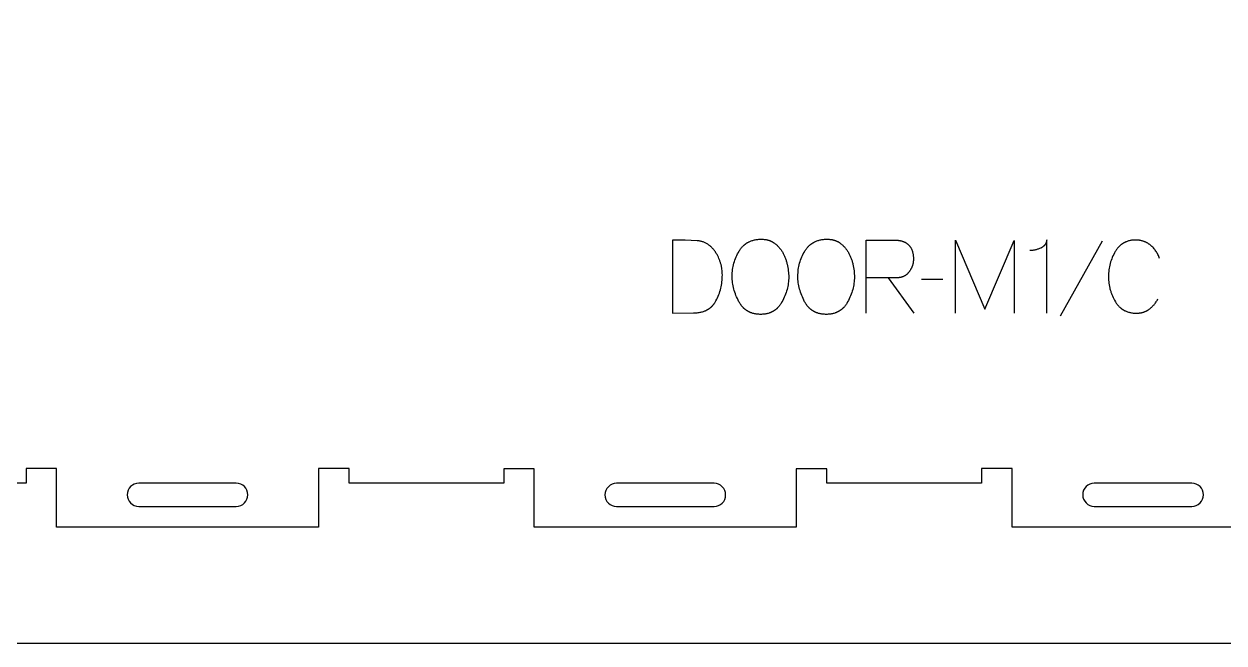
# Model space of a CAD drawing. Extents: x 0 to 4485, y 0 to 8771.
# Drawn here: x 744 to 1236.3, y 3762.6 to 4016.5 of the extents above; entities that cross this region are included whole.
import ezdxf

# ---------------------------------------------------------------- set-up
doc = ezdxf.new("R2010")
doc.units = 0
for name, color, linetype in [('0_SHEET_SPRUCEPLY_2440X122', 1, 'CONTINUOUS'), ('1_ANYTOOL_1MMDEEP_LABELS_S', 2, 'CONTINUOUS'), ('3_ANYTOOL_CUTTHROUGH_INSID', 4, 'CONTINUOUS'), ('4_ANYTOOL_CUTTHROUGH_OUTSI', 5, 'CONTINUOUS')]:
    doc.layers.add(name, color=color, linetype=linetype)

msp = doc.modelspace()

# ---------------------------------------------------------------- linework, layer by layer
at = {"layer": '0_SHEET_SPRUCEPLY_2440X122'}
msp.add_lwpolyline([(371.7, 4982.59), (371.7, 3762.59), (2811.7, 3762.59), (2811.7, 4982.59)], close=True, dxfattribs=at)
at = {"layer": '1_ANYTOOL_1MMDEEP_LABELS_S', "color": 2}
for points in [[(1010.11, 3927.89), (1010.11, 3897.89), (1018.64, 3897.98), (1019.05, 3897.99), (1019.46, 3898.01), (1019.85, 3898.04), (1020.24, 3898.07), (1020.62, 3898.12), (1020.99, 3898.18), (1021.36, 3898.25), (1021.71, 3898.32), (1022.06, 3898.41), (1022.4, 3898.5), (1022.73, 3898.61), (1023.06, 3898.72), (1023.38, 3898.85), (1023.53, 3898.91), (1023.68, 3898.98), (1023.84, 3899.05), (1023.99, 3899.12), (1024.13, 3899.2), (1024.28, 3899.27), (1024.42, 3899.35), (1024.56, 3899.43), (1024.7, 3899.52), (1024.84, 3899.61), (1024.98, 3899.69), (1025.11, 3899.79), (1025.24, 3899.88), (1025.37, 3899.98), (1025.5, 3900.07), (1025.63, 3900.17), (1025.75, 3900.28), (1025.87, 3900.38), (1025.99, 3900.49), (1026.11, 3900.6), (1026.23, 3900.71), (1026.34, 3900.83), (1026.45, 3900.95), (1026.56, 3901.07), (1026.67, 3901.19), (1026.78, 3901.31), (1026.88, 3901.44), (1026.99, 3901.57), (1027.09, 3901.7), (1027.18, 3901.83), (1027.28, 3901.97), (1027.37, 3902.11), (1027.56, 3902.39), (1027.73, 3902.69), (1027.9, 3902.99), (1028.22, 3903.61), (1028.51, 3904.23), (1028.79, 3904.86), (1029.04, 3905.5), (1029.28, 3906.14), (1029.49, 3906.79), (1029.69, 3907.44), (1029.86, 3908.1), (1030.01, 3908.77), (1030.15, 3909.44), (1030.26, 3910.11), (1030.35, 3910.79), (1030.42, 3911.48), (1030.47, 3912.17), (1030.5, 3912.87), (1030.51, 3913.58), (1030.5, 3914.17), (1030.48, 3914.76), (1030.43, 3915.35), (1030.36, 3915.93), (1030.27, 3916.5), (1030.22, 3916.79), (1030.17, 3917.07), (1030.1, 3917.35), (1030.04, 3917.63), (1029.97, 3917.91), (1029.89, 3918.18), (1029.81, 3918.46), (1029.73, 3918.73), (1029.64, 3919), (1029.54, 3919.28), (1029.44, 3919.54), (1029.34, 3919.81), (1029.23, 3920.08), (1029.12, 3920.34), (1028.87, 3920.87), (1028.61, 3921.39), (1028.33, 3921.9), (1028.03, 3922.4), (1027.83, 3922.71), (1027.64, 3923.01), (1027.44, 3923.3), (1027.23, 3923.57), (1027.02, 3923.84), (1026.81, 3924.1), (1026.6, 3924.35), (1026.38, 3924.59), (1026.16, 3924.83), (1025.93, 3925.05), (1025.7, 3925.26), (1025.47, 3925.47), (1025.24, 3925.66), (1025, 3925.85), (1024.75, 3926.03), (1024.51, 3926.19), (1024.26, 3926.35), (1024.01, 3926.5), (1023.75, 3926.64), (1023.49, 3926.77), (1023.23, 3926.89), (1022.97, 3927), (1022.7, 3927.1), (1022.42, 3927.2), (1022.15, 3927.28), (1021.87, 3927.36), (1021.59, 3927.42), (1021.3, 3927.48), (1021.01, 3927.53), (1020.72, 3927.56), (1020.42, 3927.59), (1020.12, 3927.61), (1017.69, 3927.72), (1015.21, 3927.8), (1012.68, 3927.86)], [(1046.59, 3928.23), (1046.96, 3928.23), (1047.32, 3928.21), (1047.68, 3928.18), (1048.03, 3928.14), (1048.2, 3928.12), (1048.37, 3928.09), (1048.54, 3928.06), (1048.71, 3928.03), (1048.88, 3927.99), (1049.04, 3927.95), (1049.2, 3927.91), (1049.36, 3927.86), (1049.52, 3927.82), (1049.68, 3927.77), (1049.83, 3927.71), (1049.98, 3927.66), (1050.14, 3927.6), (1050.29, 3927.53), (1050.43, 3927.47), (1050.58, 3927.4), (1050.72, 3927.33), (1050.87, 3927.26), (1051.01, 3927.18), (1051.15, 3927.1), (1051.28, 3927.02), (1051.42, 3926.93), (1051.55, 3926.85), (1051.69, 3926.75), (1051.95, 3926.57), (1052.2, 3926.37), (1052.45, 3926.17), (1052.69, 3925.97), (1052.93, 3925.75), (1053.16, 3925.53), (1053.38, 3925.31), (1053.6, 3925.08), (1053.81, 3924.84), (1054.02, 3924.6), (1054.22, 3924.35), (1054.41, 3924.09), (1054.6, 3923.83), (1054.79, 3923.56), (1054.96, 3923.29), (1055.14, 3923), (1055.3, 3922.72), (1055.46, 3922.43), (1055.62, 3922.14), (1055.77, 3921.84), (1055.91, 3921.54), (1056.05, 3921.24), (1056.18, 3920.93), (1056.3, 3920.62), (1056.42, 3920.3), (1056.54, 3919.98), (1056.65, 3919.66), (1056.75, 3919.33), (1056.85, 3919), (1056.94, 3918.67), (1057.03, 3918.33), (1057.11, 3917.99), (1057.25, 3917.31), (1057.38, 3916.63), (1057.49, 3915.96), (1057.57, 3915.3), (1057.64, 3914.65), (1057.69, 3914), (1057.72, 3913.35), (1057.73, 3912.72), (1057.72, 3912.08), (1057.69, 3911.44), (1057.63, 3910.81), (1057.56, 3910.17), (1057.46, 3909.53), (1057.34, 3908.89), (1057.2, 3908.26), (1057.04, 3907.62), (1056.85, 3906.98), (1056.65, 3906.34), (1056.42, 3905.71), (1056.17, 3905.07), (1055.9, 3904.43), (1055.61, 3903.79), (1055.3, 3903.16), (1054.96, 3902.52), (1054.79, 3902.21), (1054.61, 3901.9), (1054.42, 3901.61), (1054.22, 3901.32), (1054.02, 3901.05), (1053.82, 3900.79), (1053.6, 3900.53), (1053.38, 3900.29), (1053.27, 3900.17), (1053.16, 3900.05), (1053.04, 3899.94), (1052.93, 3899.83), (1052.81, 3899.72), (1052.69, 3899.62), (1052.57, 3899.51), (1052.44, 3899.41), (1052.32, 3899.31), (1052.19, 3899.22), (1052.06, 3899.12), (1051.93, 3899.03), (1051.8, 3898.94), (1051.67, 3898.86), (1051.54, 3898.78), (1051.4, 3898.69), (1051.27, 3898.62), (1051.13, 3898.54), (1050.99, 3898.47), (1050.84, 3898.4), (1050.7, 3898.33), (1050.56, 3898.26), (1050.41, 3898.2), (1050.26, 3898.14), (1050.11, 3898.08), (1049.96, 3898.02), (1049.81, 3897.97), (1049.65, 3897.92), (1049.34, 3897.82), (1049.02, 3897.74), (1048.7, 3897.66), (1048.36, 3897.6), (1048.03, 3897.54), (1047.68, 3897.5), (1047.33, 3897.46), (1046.98, 3897.44), (1046.61, 3897.42), (1046.24, 3897.42), (1045.86, 3897.42), (1045.49, 3897.44), (1045.12, 3897.46), (1044.75, 3897.5), (1044.4, 3897.55), (1044.05, 3897.6), (1043.71, 3897.67), (1043.37, 3897.74), (1043.04, 3897.83), (1042.72, 3897.93), (1042.56, 3897.98), (1042.4, 3898.03), (1042.25, 3898.09), (1042.09, 3898.15), (1041.94, 3898.21), (1041.79, 3898.28), (1041.64, 3898.34), (1041.5, 3898.41), (1041.35, 3898.48), (1041.21, 3898.56), (1041.06, 3898.64), (1040.92, 3898.72), (1040.78, 3898.8), (1040.65, 3898.88), (1040.51, 3898.97), (1040.38, 3899.06), (1040.25, 3899.15), (1040.12, 3899.25), (1039.99, 3899.34), (1039.86, 3899.44), (1039.73, 3899.55), (1039.61, 3899.65), (1039.49, 3899.76), (1039.37, 3899.87), (1039.25, 3899.98), (1039.13, 3900.1), (1039.02, 3900.22), (1038.9, 3900.34), (1038.79, 3900.46), (1038.68, 3900.58), (1038.46, 3900.84), (1038.25, 3901.11), (1038.05, 3901.39), (1037.86, 3901.68), (1037.67, 3901.98), (1037.48, 3902.29), (1037.31, 3902.6), (1036.97, 3903.25), (1036.66, 3903.9), (1036.37, 3904.55), (1036.1, 3905.2), (1035.85, 3905.85), (1035.62, 3906.5), (1035.42, 3907.15), (1035.23, 3907.8), (1035.07, 3908.45), (1034.93, 3909.1), (1034.81, 3909.76), (1034.72, 3910.41), (1034.64, 3911.06), (1034.59, 3911.71), (1034.55, 3912.37), (1034.54, 3913.02), (1034.55, 3913.71), (1034.59, 3914.4), (1034.64, 3915.08), (1034.72, 3915.76), (1034.83, 3916.43), (1034.95, 3917.09), (1035.1, 3917.75), (1035.27, 3918.4), (1035.46, 3919.05), (1035.67, 3919.69), (1035.91, 3920.33), (1036.17, 3920.95), (1036.45, 3921.58), (1036.76, 3922.2), (1037.09, 3922.81), (1037.44, 3923.41), (1037.62, 3923.71), (1037.81, 3924), (1038.01, 3924.27), (1038.21, 3924.54), (1038.42, 3924.8), (1038.64, 3925.05), (1038.86, 3925.29), (1039.09, 3925.52), (1039.21, 3925.63), (1039.33, 3925.74), (1039.45, 3925.85), (1039.57, 3925.95), (1039.7, 3926.06), (1039.82, 3926.16), (1039.95, 3926.25), (1040.08, 3926.35), (1040.21, 3926.44), (1040.34, 3926.53), (1040.48, 3926.62), (1040.61, 3926.71), (1040.75, 3926.79), (1040.89, 3926.87), (1041.03, 3926.95), (1041.17, 3927.03), (1041.31, 3927.1), (1041.46, 3927.17), (1041.76, 3927.31), (1042.06, 3927.44), (1042.37, 3927.56), (1042.68, 3927.66), (1043, 3927.76), (1043.33, 3927.85), (1043.67, 3927.93), (1044.01, 3928), (1044.36, 3928.06), (1044.71, 3928.12), (1045.07, 3928.16), (1045.44, 3928.19), (1045.82, 3928.21), (1046.2, 3928.23)], [(1073.54, 3928.23), (1073.91, 3928.23), (1074.28, 3928.21), (1074.64, 3928.18), (1074.99, 3928.14), (1075.16, 3928.12), (1075.33, 3928.09), (1075.5, 3928.06), (1075.67, 3928.03), (1075.83, 3927.99), (1076, 3927.95), (1076.16, 3927.91), (1076.32, 3927.86), (1076.48, 3927.82), (1076.63, 3927.77), (1076.79, 3927.71), (1076.94, 3927.66), (1077.09, 3927.6), (1077.24, 3927.53), (1077.39, 3927.47), (1077.54, 3927.4), (1077.68, 3927.33), (1077.82, 3927.26), (1077.96, 3927.18), (1078.1, 3927.1), (1078.24, 3927.02), (1078.38, 3926.93), (1078.51, 3926.85), (1078.64, 3926.75), (1078.9, 3926.57), (1079.16, 3926.37), (1079.4, 3926.17), (1079.65, 3925.97), (1079.88, 3925.75), (1080.11, 3925.53), (1080.34, 3925.31), (1080.56, 3925.08), (1080.77, 3924.84), (1080.98, 3924.6), (1081.18, 3924.35), (1081.37, 3924.09), (1081.56, 3923.83), (1081.74, 3923.56), (1081.92, 3923.29), (1082.09, 3923), (1082.26, 3922.72), (1082.42, 3922.43), (1082.57, 3922.14), (1082.72, 3921.84), (1082.87, 3921.54), (1083, 3921.24), (1083.13, 3920.93), (1083.26, 3920.62), (1083.38, 3920.3), (1083.5, 3919.98), (1083.61, 3919.66), (1083.71, 3919.33), (1083.81, 3919), (1083.9, 3918.67), (1083.98, 3918.33), (1084.06, 3917.99), (1084.21, 3917.31), (1084.34, 3916.63), (1084.44, 3915.96), (1084.53, 3915.3), (1084.6, 3914.65), (1084.65, 3914), (1084.68, 3913.35), (1084.69, 3912.72), (1084.68, 3912.08), (1084.64, 3911.44), (1084.59, 3910.81), (1084.51, 3910.17), (1084.42, 3909.53), (1084.3, 3908.89), (1084.16, 3908.26), (1083.99, 3907.62), (1083.81, 3906.98), (1083.61, 3906.34), (1083.38, 3905.71), (1083.13, 3905.07), (1082.86, 3904.43), (1082.57, 3903.79), (1082.26, 3903.16), (1081.92, 3902.52), (1081.75, 3902.21), (1081.56, 3901.9), (1081.38, 3901.61), (1081.18, 3901.32), (1080.98, 3901.05), (1080.77, 3900.79), (1080.56, 3900.53), (1080.34, 3900.29), (1080.23, 3900.17), (1080.11, 3900.05), (1080, 3899.94), (1079.88, 3899.83), (1079.76, 3899.72), (1079.64, 3899.62), (1079.52, 3899.51), (1079.4, 3899.41), (1079.27, 3899.31), (1079.15, 3899.22), (1079.02, 3899.12), (1078.89, 3899.03), (1078.76, 3898.94), (1078.63, 3898.86), (1078.49, 3898.78), (1078.36, 3898.69), (1078.22, 3898.62), (1078.08, 3898.54), (1077.94, 3898.47), (1077.8, 3898.4), (1077.66, 3898.33), (1077.51, 3898.26), (1077.37, 3898.2), (1077.22, 3898.14), (1077.07, 3898.08), (1076.92, 3898.02), (1076.77, 3897.97), (1076.61, 3897.92), (1076.3, 3897.82), (1075.98, 3897.74), (1075.65, 3897.66), (1075.32, 3897.6), (1074.98, 3897.54), (1074.64, 3897.5), (1074.29, 3897.46), (1073.93, 3897.44), (1073.57, 3897.42), (1073.2, 3897.42), (1072.82, 3897.42), (1072.44, 3897.44), (1072.07, 3897.46), (1071.71, 3897.5), (1071.35, 3897.55), (1071.01, 3897.6), (1070.66, 3897.67), (1070.33, 3897.74), (1070, 3897.83), (1069.68, 3897.93), (1069.52, 3897.98), (1069.36, 3898.03), (1069.2, 3898.09), (1069.05, 3898.15), (1068.9, 3898.21), (1068.75, 3898.28), (1068.6, 3898.34), (1068.45, 3898.41), (1068.31, 3898.48), (1068.16, 3898.56), (1068.02, 3898.64), (1067.88, 3898.72), (1067.74, 3898.8), (1067.6, 3898.88), (1067.47, 3898.97), (1067.34, 3899.06), (1067.2, 3899.15), (1067.07, 3899.25), (1066.94, 3899.34), (1066.82, 3899.44), (1066.69, 3899.55), (1066.57, 3899.65), (1066.45, 3899.76), (1066.33, 3899.87), (1066.21, 3899.98), (1066.09, 3900.1), (1065.97, 3900.22), (1065.86, 3900.34), (1065.75, 3900.46), (1065.64, 3900.58), (1065.42, 3900.84), (1065.21, 3901.11), (1065.01, 3901.39), (1064.81, 3901.68), (1064.62, 3901.98), (1064.44, 3902.29), (1064.26, 3902.6), (1063.93, 3903.25), (1063.62, 3903.9), (1063.33, 3904.55), (1063.06, 3905.2), (1062.81, 3905.85), (1062.58, 3906.5), (1062.37, 3907.15), (1062.19, 3907.8), (1062.03, 3908.45), (1061.89, 3909.1), (1061.77, 3909.76), (1061.67, 3910.41), (1061.6, 3911.06), (1061.54, 3911.71), (1061.51, 3912.37), (1061.5, 3913.02), (1061.51, 3913.71), (1061.55, 3914.4), (1061.6, 3915.08), (1061.68, 3915.76), (1061.78, 3916.43), (1061.91, 3917.09), (1062.05, 3917.75), (1062.22, 3918.4), (1062.42, 3919.05), (1062.63, 3919.69), (1062.87, 3920.33), (1063.13, 3920.95), (1063.41, 3921.58), (1063.72, 3922.2), (1064.04, 3922.81), (1064.39, 3923.41), (1064.58, 3923.71), (1064.77, 3924), (1064.97, 3924.27), (1065.17, 3924.54), (1065.38, 3924.8), (1065.6, 3925.05), (1065.82, 3925.29), (1066.05, 3925.52), (1066.17, 3925.63), (1066.29, 3925.74), (1066.41, 3925.85), (1066.53, 3925.95), (1066.65, 3926.06), (1066.78, 3926.16), (1066.91, 3926.25), (1067.04, 3926.35), (1067.17, 3926.44), (1067.3, 3926.53), (1067.43, 3926.62), (1067.57, 3926.71), (1067.71, 3926.79), (1067.84, 3926.87), (1067.98, 3926.95), (1068.13, 3927.03), (1068.27, 3927.1), (1068.42, 3927.17), (1068.71, 3927.31), (1069.01, 3927.44), (1069.32, 3927.56), (1069.64, 3927.66), (1069.96, 3927.76), (1070.29, 3927.85), (1070.62, 3927.93), (1070.97, 3928), (1071.32, 3928.06), (1071.67, 3928.12), (1072.03, 3928.16), (1072.4, 3928.19), (1072.77, 3928.21), (1073.16, 3928.23)]]:
    msp.add_lwpolyline(points, close=True, dxfattribs=at)
for points in [[(1089.57, 3897.89), (1089.57, 3927.89), (1100.93, 3927.89), (1101.42, 3927.88), (1101.89, 3927.86), (1102.13, 3927.84), (1102.35, 3927.82), (1102.58, 3927.8), (1102.8, 3927.77), (1103.01, 3927.74), (1103.23, 3927.7), (1103.43, 3927.66), (1103.64, 3927.61), (1103.84, 3927.57), (1104.03, 3927.52), (1104.23, 3927.46), (1104.42, 3927.4), (1104.6, 3927.34), (1104.78, 3927.27), (1104.96, 3927.2), (1105.13, 3927.12), (1105.3, 3927.05), (1105.47, 3926.96), (1105.63, 3926.88), (1105.79, 3926.79), (1105.94, 3926.69), (1106.09, 3926.6), (1106.24, 3926.49), (1106.38, 3926.39), (1106.52, 3926.28), (1106.65, 3926.17), (1106.78, 3926.05), (1106.91, 3925.93), (1107.03, 3925.81), (1107.15, 3925.68), (1107.26, 3925.55), (1107.37, 3925.41), (1107.48, 3925.27), (1107.58, 3925.13), (1107.68, 3924.98), (1107.78, 3924.83), (1107.87, 3924.67), (1107.96, 3924.51), (1108.04, 3924.35), (1108.12, 3924.18), (1108.2, 3924.01), (1108.27, 3923.84), (1108.34, 3923.66), (1108.4, 3923.48), (1108.46, 3923.29), (1108.52, 3923.1), (1108.57, 3922.91), (1108.62, 3922.71), (1108.66, 3922.51), (1108.71, 3922.31), (1108.74, 3922.1), (1108.78, 3921.89), (1108.8, 3921.67), (1108.83, 3921.45), (1108.85, 3921.23), (1108.87, 3921), (1108.89, 3920.53), (1108.9, 3920.05), (1108.9, 3919.87), (1108.89, 3919.7), (1108.88, 3919.52), (1108.87, 3919.35), (1108.86, 3919.18), (1108.84, 3919), (1108.82, 3918.83), (1108.79, 3918.66), (1108.76, 3918.49), (1108.73, 3918.33), (1108.69, 3918.16), (1108.65, 3917.99), (1108.61, 3917.83), (1108.56, 3917.66), (1108.51, 3917.5), (1108.46, 3917.34), (1108.4, 3917.18), (1108.34, 3917.01), (1108.27, 3916.86), (1108.21, 3916.7), (1108.13, 3916.54), (1108.06, 3916.38), (1107.98, 3916.23), (1107.9, 3916.07), (1107.81, 3915.92), (1107.73, 3915.76), (1107.63, 3915.61), (1107.54, 3915.46), (1107.44, 3915.31), (1107.34, 3915.16), (1107.23, 3915.01), (1107.12, 3914.86), (1107.01, 3914.72), (1106.89, 3914.58), (1106.78, 3914.44), (1106.66, 3914.31), (1106.54, 3914.18), (1106.41, 3914.06), (1106.29, 3913.94), (1106.16, 3913.83), (1106.02, 3913.72), (1105.89, 3913.61), (1105.75, 3913.51), (1105.62, 3913.41), (1105.48, 3913.32), (1105.33, 3913.23), (1105.19, 3913.15), (1105.04, 3913.07), (1104.89, 3913), (1104.73, 3912.93), (1104.58, 3912.86), (1104.42, 3912.8), (1104.26, 3912.75), (1104.1, 3912.69), (1103.93, 3912.65), (1103.77, 3912.6), (1103.6, 3912.57), (1103.43, 3912.53), (1103.25, 3912.5), (1103.07, 3912.48), (1102.89, 3912.46), (1102.71, 3912.44), (1102.53, 3912.43), (1100.61, 3912.35), (1098.57, 3912.33), (1089.61, 3912.33)], [(1126.17, 3897.89), (1126.17, 3927.89), (1138.17, 3899.52), (1150.17, 3927.76), (1150.17, 3897.89)], [(1163.59, 3897.89), (1163.59, 3927.93), (1163.57, 3927.78), (1163.54, 3927.63), (1163.51, 3927.49), (1163.48, 3927.35), (1163.44, 3927.21), (1163.4, 3927.07), (1163.36, 3926.94), (1163.31, 3926.8), (1163.26, 3926.68), (1163.2, 3926.55), (1163.17, 3926.49), (1163.14, 3926.43), (1163.11, 3926.37), (1163.08, 3926.31), (1163.04, 3926.25), (1163.01, 3926.19), (1162.97, 3926.14), (1162.94, 3926.08), (1162.9, 3926.02), (1162.86, 3925.97), (1162.82, 3925.91), (1162.78, 3925.86), (1162.74, 3925.81), (1162.7, 3925.76), (1162.66, 3925.7), (1162.61, 3925.65), (1162.57, 3925.6), (1162.52, 3925.55), (1162.47, 3925.51), (1162.42, 3925.46), (1162.38, 3925.41), (1162.32, 3925.36), (1162.22, 3925.27), (1162.11, 3925.19), (1162, 3925.1), (1161.89, 3925.02), (1161.77, 3924.94), (1161.65, 3924.86), (1161.52, 3924.79), (1161.39, 3924.72), (1161.25, 3924.65), (1161.11, 3924.59), (1160.97, 3924.53), (1160.68, 3924.41), (1160.4, 3924.3), (1160.11, 3924.2), (1159.83, 3924.1), (1159.55, 3924.02), (1159.27, 3923.94), (1159, 3923.87), (1158.72, 3923.8), (1158.45, 3923.75), (1158.18, 3923.7), (1157.91, 3923.66), (1157.64, 3923.62), (1157.38, 3923.6), (1157.12, 3923.58), (1156.86, 3923.57), (1156.6, 3923.56)], [(1186.3, 3927.42), (1169.11, 3896.65)], [(1209.91, 3920.39), (1209.75, 3920.79), (1209.58, 3921.19), (1209.4, 3921.57), (1209.21, 3921.95), (1209.01, 3922.32), (1208.8, 3922.67), (1208.59, 3923.02), (1208.36, 3923.36), (1208.12, 3923.7), (1207.87, 3924.02), (1207.61, 3924.33), (1207.34, 3924.64), (1207.06, 3924.93), (1206.77, 3925.22), (1206.47, 3925.5), (1206.16, 3925.77), (1206.01, 3925.9), (1205.85, 3926.03), (1205.68, 3926.15), (1205.52, 3926.27), (1205.35, 3926.38), (1205.19, 3926.49), (1205.02, 3926.6), (1204.84, 3926.7), (1204.67, 3926.79), (1204.49, 3926.89), (1204.31, 3926.98), (1204.13, 3927.06), (1203.95, 3927.14), (1203.76, 3927.22), (1203.57, 3927.29), (1203.38, 3927.36), (1203.19, 3927.42), (1203, 3927.48), (1202.8, 3927.54), (1202.6, 3927.59), (1202.4, 3927.64), (1202.2, 3927.68), (1202, 3927.72), (1201.79, 3927.76), (1201.58, 3927.79), (1201.37, 3927.82), (1201.16, 3927.84), (1200.94, 3927.86), (1200.72, 3927.87), (1200.5, 3927.88), (1200.28, 3927.89), (1200.06, 3927.89), (1199.71, 3927.89), (1199.38, 3927.87), (1199.04, 3927.85), (1198.72, 3927.82), (1198.4, 3927.78), (1198.08, 3927.73), (1197.77, 3927.67), (1197.46, 3927.6), (1197.16, 3927.52), (1196.87, 3927.43), (1196.58, 3927.34), (1196.29, 3927.23), (1196.01, 3927.12), (1195.88, 3927.06), (1195.74, 3926.99), (1195.61, 3926.93), (1195.47, 3926.86), (1195.34, 3926.79), (1195.21, 3926.72), (1195.08, 3926.64), (1194.95, 3926.57), (1194.82, 3926.49), (1194.7, 3926.41), (1194.57, 3926.32), (1194.45, 3926.24), (1194.33, 3926.15), (1194.21, 3926.06), (1193.97, 3925.87), (1193.74, 3925.67), (1193.52, 3925.47), (1193.3, 3925.25), (1193.08, 3925.03), (1192.87, 3924.79), (1192.67, 3924.55), (1192.47, 3924.3), (1192.27, 3924.04), (1192.08, 3923.77), (1191.9, 3923.49), (1191.72, 3923.2), (1191.38, 3922.61), (1191.06, 3922.01), (1190.77, 3921.41), (1190.49, 3920.79), (1190.24, 3920.17), (1190.01, 3919.55), (1189.8, 3918.92), (1189.62, 3918.27), (1189.45, 3917.63), (1189.31, 3916.97), (1189.19, 3916.31), (1189.09, 3915.64), (1189.01, 3914.96), (1188.96, 3914.28), (1188.93, 3913.59), (1188.91, 3912.89), (1188.93, 3912.19), (1188.96, 3911.5), (1189.01, 3910.82), (1189.09, 3910.14), (1189.19, 3909.47), (1189.32, 3908.81), (1189.46, 3908.15), (1189.54, 3907.83), (1189.63, 3907.51), (1189.72, 3907.19), (1189.82, 3906.87), (1189.92, 3906.55), (1190.03, 3906.23), (1190.14, 3905.92), (1190.26, 3905.61), (1190.52, 3904.99), (1190.8, 3904.38), (1191.1, 3903.77), (1191.42, 3903.17), (1191.76, 3902.58), (1191.95, 3902.29), (1192.13, 3902.02), (1192.32, 3901.74), (1192.52, 3901.48), (1192.73, 3901.23), (1192.94, 3900.99), (1193.15, 3900.75), (1193.37, 3900.53), (1193.6, 3900.32), (1193.83, 3900.11), (1194.07, 3899.91), (1194.19, 3899.82), (1194.31, 3899.72), (1194.44, 3899.63), (1194.56, 3899.55), (1194.69, 3899.46), (1194.82, 3899.38), (1194.95, 3899.29), (1195.08, 3899.22), (1195.21, 3899.14), (1195.35, 3899.06), (1195.48, 3898.99), (1195.62, 3898.92), (1195.9, 3898.79), (1196.18, 3898.67), (1196.47, 3898.55), (1196.77, 3898.45), (1197.07, 3898.35), (1197.38, 3898.26), (1197.69, 3898.18), (1198.01, 3898.12), (1198.33, 3898.06), (1198.66, 3898.01), (1199, 3897.96), (1199.34, 3897.93), (1199.69, 3897.91), (1200.04, 3897.9), (1200.4, 3897.89), (1200.78, 3897.9), (1201.16, 3897.92), (1201.34, 3897.93), (1201.52, 3897.95), (1201.71, 3897.97), (1201.88, 3897.99), (1202.06, 3898.02), (1202.24, 3898.05), (1202.41, 3898.08), (1202.58, 3898.12), (1202.75, 3898.16), (1202.92, 3898.2), (1203.09, 3898.25), (1203.25, 3898.3), (1203.41, 3898.35), (1203.57, 3898.41), (1203.73, 3898.46), (1203.89, 3898.53), (1204.04, 3898.59), (1204.2, 3898.66), (1204.35, 3898.73), (1204.5, 3898.81), (1204.65, 3898.88), (1204.79, 3898.97), (1204.94, 3899.05), (1205.08, 3899.14), (1205.22, 3899.23), (1205.36, 3899.32), (1205.49, 3899.42), (1205.63, 3899.52), (1205.89, 3899.73), (1206.15, 3899.94), (1206.41, 3900.16), (1206.66, 3900.39), (1206.9, 3900.63), (1207.14, 3900.87), (1207.37, 3901.12), (1207.6, 3901.38), (1207.82, 3901.65), (1208.04, 3901.92), (1208.25, 3902.2), (1208.46, 3902.49), (1208.66, 3902.79), (1208.85, 3903.09), (1209.04, 3903.4), (1209.23, 3903.72)], [(1098.57, 3912.33), (1109.03, 3897.85)], [(1121.03, 3911.78), (1112.24, 3911.69)]]:
    msp.add_lwpolyline(points, dxfattribs=at)
at = {"layer": '3_ANYTOOL_CUTTHROUGH_INSID', "color": 4}
for points in [[(831.11, 3828.14), (791.11, 3828.14, 1), (791.11, 3818.64), (831.11, 3818.64, 1)], [(1027.11, 3828.1), (987.11, 3828.1, 1), (987.11, 3818.6), (1027.11, 3818.6, 1)], [(1223.11, 3828.14), (1183.11, 3828.14, 1), (1183.11, 3818.64), (1223.11, 3818.64, 1)]]:
    msp.add_lwpolyline(points, format="xyb", close=True, dxfattribs=at)
at = {"layer": '4_ANYTOOL_CUTTHROUGH_OUTSI', "color": 5}
msp.add_lwpolyline([(1256.86, 3810.14), (1149.36, 3810.14), (1149.36, 3834.14), (1136.86, 3834.14), (1136.86, 3828.14), (1073.36, 3828.1), (1073.36, 3834.1), (1060.86, 3834.1), (1060.86, 3810.1), (953.36, 3810.1), (953.36, 3834.1), (940.86, 3834.1), (940.86, 3828.1), (877.36, 3828.14), (877.36, 3834.14), (864.86, 3834.14), (864.86, 3810.14), (757.36, 3810.14), (757.36, 3834.14), (744.86, 3834.14), (744.86, 3828.14), (669.36, 3828.14)], dxfattribs=at)

doc.saveas('drawing.dxf')
